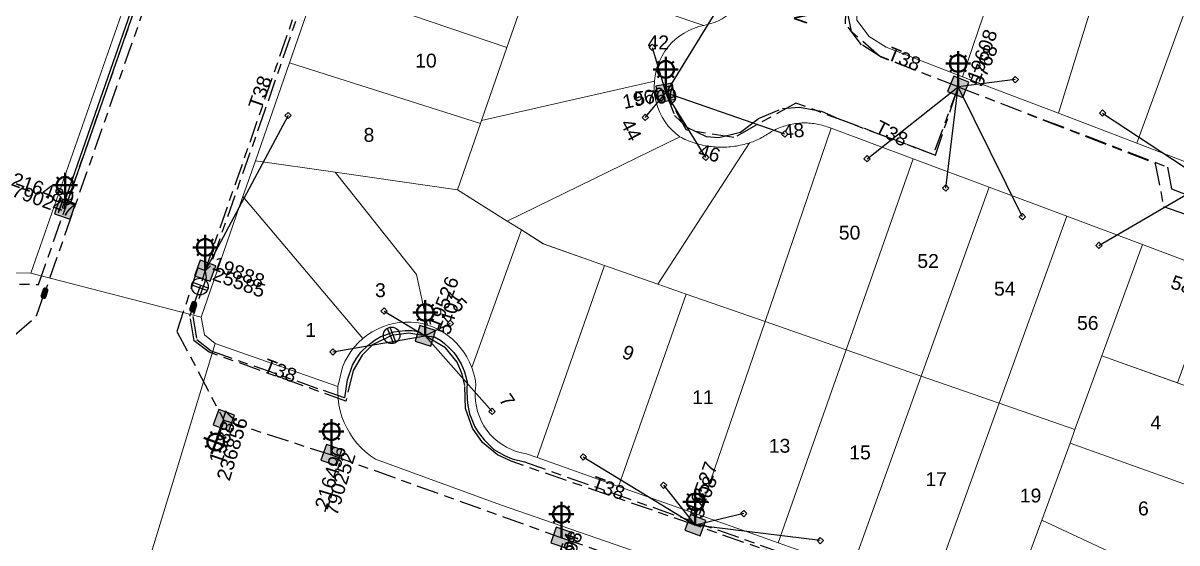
# Model space of a CAD drawing. Header units: metres. Extents: x 301341 to 310479, y 6262403 to 6265281.
# Drawn here: x 302711.3 to 302919.6, y 6264312.3 to 6264406.1 of the extents above; entities that cross this region are included whole.
import ezdxf
from ezdxf.enums import TextEntityAlignment as Align

# ---------------------------------------------------------------- set-up
doc = ezdxf.new("R2010")
doc.units = ezdxf.units.M
doc.linetypes.add('Cable Exist UG', pattern=[8.2, 4, -1.2, 1.8, -1.2])
doc.layers.get('0').update_dxf_attribs({"color": 6})
doc.layers.add('Cadastre Land Parcels_SP_EXT', color=9, linetype='Continuous', lineweight=5)
doc.layers.add('Cadastre Roads_SP_EXT', color=9, linetype='Continuous', lineweight=5)
for name, color, linetype in [('Duct_SP_EXT', 7, 'Continuous'), ('Equip_HV_EXT', 7, 'Continuous'), ('Equip_LV_EXT', 7, 'Continuous'), ('Equip_SP_SL_EXT', 7, 'Continuous'), ('Mains_HV_EXT', 7, 'Continuous'), ('Mains_LV_EXT', 7, 'Continuous'), ('Mains_SL_EXT', 7, 'Continuous'), ('Services_SP_EXT', 7, 'Continuous'), ('SupportsUG_SP_LV_SL_EXT', 7, 'Continuous')]:
    doc.layers.add(name, color=color, linetype=linetype)
doc.styles.add('COLUMN_LABEL', font='arial.ttf')
doc.styles.add('iecARIAL', font='arial.ttf', dxfattribs={"height": 2})
doc.styles.add('POLE_LABEL', font='arial.ttf')
doc.styles.get("Standard").update_dxf_attribs({"font": 'arial.ttf'})

# ---------------------------------------------------------------- blocks, each defined once
blk = doc.blocks.new('COLUMN_EXT')
blk.add_hatch(color=256).paths.add_polyline_path([(-1.49, 1.48), (-1.49, -1.49), (1.48, -1.49), (1.48, 1.48)])
blk.add_lwpolyline([(-1.49, -1.49), (1.48, -1.49), (1.48, 1.48), (-1.49, 1.48)], close=True)
for tag, height, style, flags, p in [('ASSET_NUM', 2.5, 'COLUMN_LABEL', 8, (2, 2)), ('STRUCTURE_PLANT_NUMBER', 0.2, 'POLE_LABEL', 9, (1.81, 0.03)), ('STREET_CODE', 0.2, 'COLUMN_LABEL', 9, (1.81, -0.2))]:
    blk.add_attdef(tag, text='', height=height, dxfattribs=dict(style=style, flags=flags)).set_placement(p, align=Align.MIDDLE_LEFT)
at = {"flags": 9}
for tag, p in [('COLUMN_TYPE', (1.81, -0.4)), ('OWNED_BY', (1.81, -0.6)), ('STATE', (1.81, -0.8)), ('USAGE', (1.81, -1)), ('STREETNAME', (1.81, -1.6)), ('SUBURB', (1.81, -1.8)), ('LEGEND', (1.81, -1.2)), ('LOCATION', (1.81, -1.4)), ('NOTES', (1.81, -2))]:
    blk.add_attdef(tag, text='', height=0.2, dxfattribs=at).set_placement(p, align=Align.MIDDLE_LEFT)
at = {"flags": 1}
blk.add_attdef('Z', (1.81, -2.35), '', height=0.2, dxfattribs=at)
blk = doc.blocks.new('SL_LANTERN_EXT')
at = {"lineweight": 40}
for p, q in [((0, 1.97), (0, 6.47)), ((-2.25, 4.22), (2.25, 4.22)), ((-1.46, 5.68), (-1.06, 5.28)), ((1.46, 5.68), (1.06, 5.28)), ((-1.46, 2.76), (-1.06, 3.16)), ((0, 0), (0, 2.72)), ((1.46, 2.76), (1.06, 3.16))]:
    blk.add_line(p, q, dxfattribs=at)
blk.add_circle((0, 4.22), 1.5, dxfattribs=at)
at = {"style": 'iecARIAL', "flags": 8}
blk.add_attdef('ASSET_NUM', (1.5, 1.5), '', height=2.5, dxfattribs=at)
for tag, p, height, flags in [('OPERATING_VOLTAGE', (0.98, -1.65), 0.2, 9), ('ORIENTATION', (0.98, -1.85), 0.2, 9), ('OWNED_BY', (0.98, -2.05), 0.2, 9), ('STATE', (0.98, -2.25), 0.2, 9), ('CONSTRUCTED_VOLTAGE', (0.98, -0.65), 0.2, 9), ('CONTROL_TYPE', (0.98, -0.85), 0.2, 9), ('LANTERN_PURPOSE', (0.98, -1.05), 0.2, 9), ('LANTERN_TYPE', (0.98, -1.25), 0.2, 9), ('NO_PHASES', (0.98, -1.45), 0.2, 9), ('LNUMBER', (2.18, -3.25), 2.5, 8), ('USAGE', (0.98, -2.45), 0.2, 9), ('CEXIST', (0.98, -2.65), 0.2, 9), ('CNEW', (0.98, -2.85), 0.2, 9), ('CNUMBER', (0.98, -3.05), 0.2, 9), ('CREMOVE', (0.98, -3.25), 0.2, 9), ('CREPLACE', (0.98, -3.45), 0.2, 9), ('LKINGHEIGHT', (0.98, -3.65), 0.2, 9), ('LBRACKET', (0.98, -3.85), 0.2, 9), ('LBRACKETVOCAB', (0.98, -4.05), 0.2, 9), ('LCATEGORY', (0.98, -4.25), 0.2, 9), ('LCHARGE1', (0.98, -4.45), 0.2, 9), ('LCHARGE1PERCENT', (0.98, -4.65), 0.2, 9), ('LCHARGE2', (0.98, -4.85), 0.2, 9), ('LCHARGE2PERCENT', (0.98, -5.05), 0.2, 9), ('LCHARGE3', (0.98, -5.25), 0.2, 9), ('LCHARGE3PERCENT', (0.98, -5.45), 0.2, 9), ('LEXIST', (0.98, -5.65), 0.2, 9), ('LLAMP', (0.98, -5.85), 0.2, 9), ('LLAMPVOCAB', (0.98, -6.05), 0.2, 9), ('LMAST', (0.98, -6.25), 0.2, 9), ('LMASTVOCAB', (0.98, -6.45), 0.2, 9), ('LNEW', (0.98, -6.65), 0.2, 9), ('LANTNUMBER', (0.98, -6.85), 0.2, 9), ('LOUTREACH', (0.98, -7.25), 0.2, 9), ('LOUTREACHVOCAB', (0.98, -7.45), 0.2, 9), ('LRATECODE', (0.98, -7.65), 0.2, 9), ('LREMOVE', (0.98, -7.85), 0.2, 9), ('LREPLACE', (0.98, -8.05), 0.2, 9), ('LTYPE', (0.98, -8.25), 0.2, 9), ('LTYPEVOCAB', (0.98, -8.45), 0.2, 9), ('STREETNAME', (0.98, -9.25), 0.2, 9), ('SUBURB', (0.98, -9.45), 0.2, 1), ('LEGEND', (0.98, -8.65), 0.2, 9), ('LOCATION', (0.98, -8.85), 0.2, 9), ('NOTES', (0.98, -9.05), 0.2, 9)]:
    blk.add_attdef(tag, p, '', height=height, dxfattribs=dict(flags=flags))
blk = doc.blocks.new('CCP_EXT')
at = {"flags": 9}
for tag, p in [('STATE', (0, -1.8)), ('NOTES', (0, -2))]:
    blk.add_attdef(tag, text='', height=0.2, dxfattribs=at).set_placement(p, align=Align.MIDDLE_LEFT)
blk.add_wipeout([(0, 0.57), (0.57, 0), (0, -0.57), (-0.57, 0)])
blk.add_lwpolyline([(-0.57, 0), (0, 0.57), (0.57, 0), (0, -0.57), (-0.57, 0)])
at = {"flags": 1}
blk.add_attdef('Z', (0, 0), '', height=0.2, dxfattribs=at)
at = {"flags": 9}
for tag, p in [('CCP_TYPE', (0, 0)), ('CONSTRUCTED_VOLTAGE', (0, -0.2)), ('OPERATING_VOLTAGE', (0, -0.6)), ('ORIENTATION', (0, -0.8)), ('OWNED_BY', (0, -1)), ('NO_PHASES', (0, -0.4)), ('USAGE', (0, -1.2)), ('LEGEND', (0, -1.4)), ('LIFE_SUPPORT', (0, -1.6))]:
    blk.add_attdef(tag, text='', height=0.2, dxfattribs=at).set_placement(p, align=Align.MIDDLE_LEFT)
blk = doc.blocks.new('LV_STJ_EXT')
h = blk.add_hatch(color=256)
edge = h.paths.add_edge_path()
edge.add_ellipse((-0.59, 0.13), major_axis=(0.226, 0.226), ratio=1, start_angle=45, end_angle=135)
edge.add_line((-0.91, 0.13), (-0.91, -0.13))
edge.add_ellipse((-0.59, -0.13), major_axis=(0.226, 0.226), ratio=1, start_angle=135, end_angle=225)
edge.add_line((-0.59, -0.45), (0.59, -0.45))
edge.add_ellipse((0.59, -0.13), major_axis=(-0.226, 0.226), ratio=1, start_angle=135, end_angle=225)
edge.add_line((0.91, -0.13), (0.91, 0.13))
edge.add_ellipse((0.59, 0.13), major_axis=(-0.226, 0.226), ratio=1, start_angle=225, end_angle=315)
edge.add_line((0.59, 0.45), (-0.59, 0.45))
blk.add_lwpolyline([(-0.91, 0.13), (-0.91, -0.13, 0.414214), (-0.59, -0.45), (0.59, -0.45, 0.414214), (0.91, -0.13), (0.91, 0.13, 0.414214), (0.59, 0.45), (-0.59, 0.45, 0.414214)], format="xyb", close=True)
at = {"flags": 1}
blk.add_attdef('Z', (0, 0), '', height=0.2, dxfattribs=at)
at = {"flags": 9}
for tag, p in [('ORIENTATION', (0, 0)), ('USAGE', (0, -0.2)), ('LEGEND', (0, -0.4)), ('NOTES', (0, -0.6))]:
    blk.add_attdef(tag, text='', height=0.2, dxfattribs=at).set_placement(p, align=Align.MIDDLE_LEFT)
blk = doc.blocks.new('HV_STJ_EXT')
h = blk.add_hatch(color=256)
edge = h.paths.add_edge_path()
edge.add_ellipse((-0.59, 0.13), major_axis=(0.226, 0.226), ratio=1, start_angle=45, end_angle=135)
edge.add_line((-0.91, 0.13), (-0.91, -0.13))
edge.add_ellipse((-0.59, -0.13), major_axis=(0.226, 0.226), ratio=1, start_angle=135, end_angle=225)
edge.add_line((-0.59, -0.45), (0.59, -0.45))
edge.add_ellipse((0.59, -0.13), major_axis=(-0.226, 0.226), ratio=1, start_angle=135, end_angle=225)
edge.add_line((0.91, -0.13), (0.91, 0.13))
edge.add_ellipse((0.59, 0.13), major_axis=(-0.226, 0.226), ratio=1, start_angle=225, end_angle=315)
edge.add_line((0.59, 0.45), (-0.59, 0.45))
blk.add_lwpolyline([(-0.91, 0.13), (-0.91, -0.13, 0.414214), (-0.59, -0.45), (0.59, -0.45, 0.414214), (0.91, -0.13), (0.91, 0.13, 0.414214), (0.59, 0.45), (-0.59, 0.45, 0.414214)], format="xyb", close=True)
for tag, flags, p in [('ORIENTATION', 9, (1.5, 0)), ('Z', 1, (1.5, -0.8)), ('USAGE', 9, (1.5, -0.2)), ('LEGEND', 9, (1.5, -0.4)), ('NOTES', 9, (1.5, -0.6))]:
    blk.add_attdef(tag, text='', height=0.2, dxfattribs=dict(flags=flags)).set_placement(p, align=Align.MIDDLE_LEFT)
blk = doc.blocks.new('LV_UG_LINKS_CLOSED_EXT')
blk.add_wipeout([(-1.06, 1.06), (-1.18, 0.92), (-1.29, 0.76), (-1.37, 0.59), (-1.43, 0.42), (-1.48, 0.23), (-1.49, 0.05), (-1.49, -0.14), (-1.46, -0.33), (-1.41, -0.51), (-1.33, -0.68), (-1.24, -0.84), (-1.12, -0.99), (-0.99, -1.12), (-0.84, -1.24), (-0.68, -1.33), (-0.51, -1.41), (-0.33, -1.46), (-0.14, -1.49), (0.05, -1.49), (0.23, -1.48), (0.42, -1.43), (0.59, -1.37), (0.76, -1.29), (0.92, -1.18), (1.06, -1.06), (1.18, -0.92), (1.29, -0.76), (1.37, -0.59), (1.43, -0.42), (1.48, -0.23), (1.49, -0.05), (1.49, 0.14), (1.46, 0.33), (1.41, 0.51), (1.33, 0.68), (1.24, 0.84), (1.12, 0.99), (0.99, 1.12), (0.84, 1.24), (0.68, 1.33), (0.51, 1.41), (0.33, 1.46), (0.14, 1.49), (-0.05, 1.49), (-0.23, 1.48), (-0.42, 1.43), (-0.59, 1.37), (-0.76, 1.29), (-0.92, 1.18)])
for p, q in [((-0.25, -1.48), (-0.25, 1.48)), ((0.25, -1.48), (0.25, 1.48))]:
    blk.add_line(p, q)
blk.add_circle((0, 0), 1.5)
at = {"flags": 9}
for tag, p in [('ACTUAL_STATUS', (0, 0)), ('CONSTRUCTED_VOLTAGE', (0, -0.2)), ('OPERATING_VOLTAGE', (0, -0.6)), ('ORIENTATION', (0, -0.8)), ('STATE', (0, -1)), ('SWITCH_TYPE', (0, -1.2)), ('NO_PHASES', (0, -0.4)), ('USAGE', (0, -1.4)), ('NOTES', (0, -1.6))]:
    blk.add_attdef(tag, text='', height=0.2, dxfattribs=at).set_placement(p, align=Align.MIDDLE_LEFT)
at = {"flags": 1}
blk.add_attdef('Z', (0, 0), '', height=0.2, dxfattribs=at)

msp = doc.modelspace()

# ---------------------------------------------------------------- linework, layer by layer
at = {"layer": 'Cadastre Land Parcels_SP_EXT', "linetype": 'Continuous'}
for points in [[(302736.31, 6264428.37), (302741.76, 6264443.96), (302527.7, 6264518.52), (302518.82, 6264521.61), (302488.28, 6264532.25), (302459.19, 6264448.66), (302505.04, 6264430.08), (302513.72, 6264426.56), (302519.43, 6264424.25), (302519.72, 6264424.12), (302621.8, 6264383.92), (302668.5, 6264366.47), (302681.48, 6264362.81), (302694.89, 6264361.3), (302712.73, 6264360.95), (302736.31, 6264428.37)], [(302843.88, 6264417.48), (302808.35, 6264429.82), (302803.62, 6264415.98), (302834.2, 6264405.68), (302835.06, 6264405.87), (302835.9, 6264406.13), (302836.71, 6264406.45), (302837.49, 6264406.85), (302838.24, 6264407.31), (302838.94, 6264407.84), (302839.59, 6264408.42), (302840.19, 6264409.05), (302840.73, 6264409.74), (302841.22, 6264410.47), (302841.47, 6264410.93), (302841.81, 6264411.64), (302841.99, 6264412.04), (302843.88, 6264417.48)], [(302803.62, 6264415.98), (302769.36, 6264427.53), (302764.42, 6264413.33), (302798.65, 6264401.67), (302803.62, 6264415.98)], [(302890.17, 6264423.65), (302867.99, 6264427.54), (302861.92, 6264410.63), (302861.8, 6264406.62), (302864.05, 6264403.67), (302867.09, 6264401.72), (302880.91, 6264396.41), (302890.17, 6264423.65)], [(302923.58, 6264415.31), (302909.02, 6264424.82), (302907.72, 6264420.6), (302898.23, 6264389.82), (302912.35, 6264384.4), (302923.58, 6264415.31)], [(302907.72, 6264420.6), (302890.17, 6264423.65), (302880.91, 6264396.41), (302898.23, 6264389.82), (302907.72, 6264420.6)], [(302834.2, 6264405.68), (302803.62, 6264415.98), (302798.65, 6264401.67), (302794.09, 6264388.48), (302825.27, 6264395.58), (302825.27, 6264395.63), (302825.39, 6264396.58), (302825.59, 6264397.52), (302825.87, 6264398.44), (302826.23, 6264399.33), (302826.67, 6264400.19), (302827.17, 6264401.01), (302827.75, 6264401.78), (302828.39, 6264402.5), (302829.09, 6264403.16), (302829.84, 6264403.76), (302830.64, 6264404.29), (302831.48, 6264404.76), (302832.36, 6264405.14), (302833.27, 6264405.46), (302834.2, 6264405.68)], [(302937.7, 6264406.09), (302923.58, 6264415.31), (302912.35, 6264384.4), (302927.97, 6264378.4), (302937.7, 6264406.09)], [(302798.65, 6264401.67), (302764.42, 6264413.33), (302759.4, 6264398.92), (302793.91, 6264387.97), (302794.09, 6264388.48), (302798.65, 6264401.67)], [(302793.91, 6264387.97), (302759.4, 6264398.92), (302753.26, 6264381.21), (302767.64, 6264379.19), (302789.76, 6264376), (302793.91, 6264387.97)], [(302829.85, 6264385.57), (302829.12, 6264386.16), (302828.43, 6264386.81), (302827.79, 6264387.5), (302827.21, 6264388.29), (302826.69, 6264389.11), (302826.25, 6264389.98), (302825.88, 6264390.88), (302825.59, 6264391.81), (302825.39, 6264392.76), (302825.26, 6264393.71), (302825.23, 6264394.67), (302825.27, 6264395.58), (302794.09, 6264388.48), (302793.91, 6264387.97), (302789.76, 6264376), (302798.71, 6264370.32), (302829.85, 6264385.57)], [(302857.17, 6264387.13), (302856.43, 6264387.39), (302856.14, 6264387.48), (302855.85, 6264387.57), (302855.56, 6264387.65), (302855.26, 6264387.73), (302854.96, 6264387.8), (302854.67, 6264387.86), (302854.37, 6264387.91), (302854.07, 6264387.95), (302853.77, 6264387.99), (302853.46, 6264388.02), (302853.16, 6264388.04), (302852.86, 6264388.06), (302852.55, 6264388.07), (302852.25, 6264388.07), (302851.95, 6264388.06), (302851.64, 6264388.04), (302851.34, 6264388.02), (302851.04, 6264387.99), (302850.74, 6264387.95), (302850.43, 6264387.91), (302850.14, 6264387.85), (302849.84, 6264387.79), (302849.54, 6264387.72), (302849.25, 6264387.65), (302848.95, 6264387.57), (302848.66, 6264387.48), (302848.38, 6264387.38), (302848.09, 6264387.28), (302847.81, 6264387.16), (302847.53, 6264387.05), (302847.25, 6264386.92), (302846.98, 6264386.79), (302846.71, 6264386.65), (302846.44, 6264386.5), (302846.18, 6264386.35), (302845.92, 6264386.19), (302845.66, 6264386.03), (302845.41, 6264385.86), (302845.16, 6264385.71), (302844.9, 6264385.55), (302844.64, 6264385.41), (302844.38, 6264385.27), (302844.11, 6264385.14), (302843.84, 6264385.01), (302843.57, 6264384.89), (302843.29, 6264384.78), (302843.02, 6264384.68), (302842.75, 6264384.58), (302842.47, 6264384.49), (302825.9, 6264358.98), (302831.02, 6264357.19), (302845.24, 6264352.23), (302857.17, 6264387.13)], [(302871.98, 6264381.61), (302857.17, 6264387.13), (302845.24, 6264352.23), (302859.86, 6264347.13), (302871.98, 6264381.61)], [(302837.28, 6264383.69), (302836.93, 6264383.69), (302836.58, 6264383.71), (302836.23, 6264383.73), (302835.87, 6264383.76), (302835.52, 6264383.8), (302835.18, 6264383.84), (302834.83, 6264383.89), (302834.48, 6264383.95), (302834.14, 6264384.02), (302833.79, 6264384.1), (302833.45, 6264384.18), (302833.11, 6264384.27), (302832.77, 6264384.37), (302832.43, 6264384.47), (302832.1, 6264384.58), (302831.77, 6264384.7), (302831.44, 6264384.83), (302831.12, 6264384.96), (302830.79, 6264385.1), (302830.47, 6264385.25), (302830.16, 6264385.41), (302829.84, 6264385.57), (302798.71, 6264370.32), (302801.26, 6264368.75), (302805.23, 6264366.23), (302816.24, 6264362.35), (302825.9, 6264358.98), (302842.47, 6264384.49), (302842.14, 6264384.38), (302841.8, 6264384.29), (302841.46, 6264384.19), (302841.12, 6264384.11), (302840.78, 6264384.03), (302840.43, 6264383.97), (302840.08, 6264383.9), (302839.74, 6264383.85), (302839.39, 6264383.8), (302839.04, 6264383.76), (302838.69, 6264383.73), (302838.34, 6264383.71), (302837.98, 6264383.69), (302837.63, 6264383.69), (302837.28, 6264383.69)], [(302767.64, 6264379.19), (302753.26, 6264381.21), (302750.98, 6264374.78), (302772.68, 6264349.19), (302773.5, 6264349.81), (302774.36, 6264350.38), (302775.27, 6264350.87), (302776.22, 6264351.29), (302777.2, 6264351.63), (302778.2, 6264351.88), (302779.22, 6264352.05), (302780.25, 6264352.13), (302781.29, 6264352.13), (302782.32, 6264352.04), (302783.34, 6264351.86), (302784.33, 6264351.59), (302782.34, 6264360.73), (302767.64, 6264379.19)], [(302885.68, 6264376.48), (302871.98, 6264381.61), (302859.86, 6264347.13), (302873.42, 6264342.39), (302885.68, 6264376.48)], [(302789.76, 6264376), (302767.64, 6264379.19), (302782.34, 6264360.73), (302784.33, 6264351.59), (302785.31, 6264351.24), (302786.25, 6264350.8), (302787.15, 6264350.29), (302788.01, 6264349.7), (302788.81, 6264349.05), (302789.56, 6264348.33), (302790.25, 6264347.55), (302790.87, 6264346.72), (302791.42, 6264345.84), (302791.89, 6264344.91), (302792.31, 6264343.94), (302801.26, 6264368.75), (302798.71, 6264370.32), (302789.76, 6264376)], [(302899.7, 6264371.24), (302885.68, 6264376.48), (302873.42, 6264342.39), (302887.5, 6264337.48), (302899.7, 6264371.24)], [(302772.68, 6264349.19), (302750.98, 6264374.78), (302743.5, 6264353.01), (302744.06, 6264349.82), (302745.99, 6264348.26), (302768.15, 6264340.49), (302768.98, 6264344), (302769.41, 6264344.98), (302769.93, 6264345.92), (302770.51, 6264346.82), (302771.17, 6264347.66), (302771.9, 6264348.45), (302772.68, 6264349.19)], [(302901.14, 6264332.72), (302906.03, 6264346.04), (302913.39, 6264366.1), (302899.7, 6264371.24), (302887.5, 6264337.48), (302901.14, 6264332.72)], [(302816.24, 6264362.35), (302805.24, 6264366.23), (302801.26, 6264368.75), (302792.31, 6264343.94), (302792.59, 6264343.16), (302792.82, 6264342.35), (302792.98, 6264341.51), (302793.05, 6264340.67), (302792.95, 6264339.73), (302792.93, 6264338.78), (302792.99, 6264337.83), (302793.14, 6264336.89), (302793.37, 6264335.97), (302793.68, 6264335.08), (302794.06, 6264334.21), (302794.52, 6264333.38), (302795.05, 6264332.6), (302795.65, 6264331.86), (302796.31, 6264331.18), (302797.03, 6264330.56), (302797.79, 6264330), (302798.61, 6264329.52), (302799.46, 6264329.11), (302800.35, 6264328.77), (302801.26, 6264328.52), (302802.2, 6264328.34), (302804.12, 6264327.66), (302816.24, 6264362.35)], [(302926.93, 6264361.02), (302913.39, 6264366.1), (302906.04, 6264346.04), (302919.7, 6264341.13), (302926.93, 6264361.02)], [(302818.81, 6264322.47), (302831.02, 6264357.19), (302825.9, 6264358.98), (302816.24, 6264362.35), (302804.12, 6264327.66), (302818.81, 6264322.47)], [(302833.32, 6264317.34), (302845.24, 6264352.23), (302831.02, 6264357.19), (302818.81, 6264322.47), (302833.32, 6264317.34)], [(302859.86, 6264347.13), (302845.24, 6264352.23), (302833.32, 6264317.34), (302843.56, 6264313.74), (302847.62, 6264312.31), (302859.86, 6264347.13)], [(302873.42, 6264342.39), (302859.86, 6264347.13), (302847.62, 6264312.31), (302860.9, 6264307.58), (302873.42, 6264342.39)], [(302936.1, 6264335.24), (302906.03, 6264346.04), (302901.14, 6264332.72), (302900.31, 6264330.3), (302930.41, 6264319.52), (302936.1, 6264335.24)], [(302887.5, 6264337.48), (302873.42, 6264342.39), (302860.9, 6264307.58), (302874.92, 6264302.64), (302887.5, 6264337.48)], [(302901.14, 6264332.72), (302887.5, 6264337.48), (302874.92, 6264302.64), (302888.32, 6264297.91), (302895.19, 6264316.36), (302900.31, 6264330.3), (302901.14, 6264332.72)], [(302930.41, 6264319.52), (302900.31, 6264330.3), (302895.19, 6264316.36), (302924.34, 6264302.8), (302930.41, 6264319.52)], [(302924.34, 6264302.8), (302895.19, 6264316.36), (302888.32, 6264297.91), (302910.97, 6264289.94), (302916.08, 6264289.84), (302918.76, 6264290.59), (302921.2, 6264294.04), (302924.34, 6264302.8)]]:
    msp.add_lwpolyline(points, close=True, dxfattribs=at)
at = {"layer": 'Duct_SP_EXT'}
for p, q in [((302718.44, 6264372.74), (302741.9, 6264439.96)), ((302718.9, 6264372.59), (302742.35, 6264439.8)), ((302718.44, 6264372.74), (302718.67, 6264372.67)), ((302718.9, 6264372.59), (302718.67, 6264372.67))]:
    msp.add_line(p, q, dxfattribs=at)
at = {"layer": 'Mains_HV_EXT', "linetype": 'Cable Exist UG'}
msp.add_lwpolyline([(302696.36, 6264325.27), (302705.16, 6264348.47), (302709.8, 6264349.79), (302713.78, 6264353.23), (302715.19, 6264357.33)], dxfattribs=at)
at = {"layer": 'Mains_LV_EXT', "linetype": 'Cable Exist UG'}
msp.add_lwpolyline([(302880.1, 6264394.58), (302866.19, 6264399.94), (302862.68, 6264402.18), (302859.78, 6264405.98), (302859.93, 6264411.01), (302864.35, 6264423.33)], dxfattribs=at)
at = {"layer": 'Mains_SL_EXT', "linetype": 'Cable Exist UG'}
for points in [[(302741.5, 6264437.35), (302740.08, 6264433.1), (302740.08, 6264433.1), (302719.77, 6264375.2), (302718.87, 6264372.64)], [(302880.1, 6264394.58), (302865.9, 6264400.12), (302860.85, 6264404.58), (302859.89, 6264409.57), (302864.35, 6264423.33)], [(302705.5, 6264359.09), (302714.14, 6264358.92), (302718.91, 6264372.57)], [(302747.56, 6264334.43), (302766.99, 6264328.15)], [(302766.99, 6264328.15), (302808.5, 6264313.21)], [(302808.5, 6264313.21), (302853.02, 6264297.85)]]:
    msp.add_lwpolyline(points, dxfattribs=at)
at = {"layer": 'Services_SP_EXT'}
msp.add_lwpolyline([(302837.97, 6264410.9), (302827.31, 6264393.5)], dxfattribs=at)

# ---------------------------------------------------------------- block references
at = {"layer": 'Equip_HV_EXT', "rotation": 70.91403248633291}
msp.add_blockref('HV_STJ_EXT', (302715.19, 6264357.33), dxfattribs=at)
at = {"layer": 'Equip_LV_EXT', "rotation": 69.94614195548051}
msp.add_blockref('LV_STJ_EXT', (302742.03, 6264354.89), dxfattribs=at)
at = {"layer": 'Equip_SP_SL_EXT'}
ref = msp.add_blockref('SL_LANTERN_EXT', (302880.1, 6264394.58), dxfattribs=at)
ref.add_attrib('ASSET_NUM', '19608', dxfattribs={"layer": '0', "height": 2.5, "rotation": 70.1434, "style": 'iecARIAL'}).set_placement((302881.6, 6264396.09), align=Align.TOP_LEFT)
ref = msp.add_blockref('SL_LANTERN_EXT', (302827.31, 6264393.5), dxfattribs=at)
ref.add_attrib('ASSET_NUM', '19607', dxfattribs={"layer": '0', "height": 2.5, "rotation": 11.7102, "style": 'iecARIAL'}).set_placement((302828.81, 6264395), align=Align.TOP_RIGHT)
ref = msp.add_blockref('SL_LANTERN_EXT', (302718.9, 6264372.6), dxfattribs=at)
ref.add_attrib('ASSET_NUM', '216489', dxfattribs={"layer": '0', "height": 2.5, "rotation": 340.2127, "style": 'iecARIAL'}).set_placement((302720.4, 6264374.1), align=Align.MIDDLE_RIGHT)
ref = msp.add_blockref('SL_LANTERN_EXT', (302744.2, 6264361.39), dxfattribs=at)
ref.add_attrib('ASSET_NUM', '19888', dxfattribs={"layer": '0', "height": 2.5, "rotation": 338.801, "style": 'iecARIAL'}).set_placement((302745.7, 6264362.89), align=Align.MIDDLE_LEFT)
ref = msp.add_blockref('SL_LANTERN_EXT', (302783.92, 6264349.63), dxfattribs=at)
ref.add_attrib('ASSET_NUM', '19526', dxfattribs={"layer": '0', "height": 2.5, "rotation": 68.9869, "style": 'iecARIAL'}).set_placement((302785.42, 6264351.13), align=Align.MIDDLE_LEFT)
ref = msp.add_blockref('SL_LANTERN_EXT', (302747.56, 6264334.43), dxfattribs=dict(at, rotation=159.6583952583406))
ref.add_attrib('ASSET_NUM', '19887', dxfattribs={"layer": '0', "height": 2.5, "rotation": 71.3747, "style": 'iecARIAL'}).set_placement((302749.06, 6264335.93), align=Align.MIDDLE_RIGHT)
ref = msp.add_blockref('SL_LANTERN_EXT', (302766.99, 6264328.15), dxfattribs=at)
ref.add_attrib('ASSET_NUM', '216496', dxfattribs={"layer": '0', "height": 2.5, "rotation": 73.1515, "style": 'iecARIAL'}).set_placement((302768.49, 6264329.65), align=Align.MIDDLE_RIGHT)
ref = msp.add_blockref('SL_LANTERN_EXT', (302832.65, 6264315.46), dxfattribs=at)
ref.add_attrib('ASSET_NUM', '19527', dxfattribs={"layer": '0', "height": 2.5, "rotation": 70.0451, "style": 'iecARIAL'}).set_placement((302834.15, 6264316.96), align=Align.BOTTOM_LEFT)
ref = msp.add_blockref('SL_LANTERN_EXT', (302808.5, 6264313.21), dxfattribs=at)
ref.add_attrib('ASSET_NUM', '216498', dxfattribs={"layer": '0', "height": 2.5, "rotation": 70.6947, "style": 'iecARIAL'}).set_placement((302810, 6264314.71), align=Align.TOP_RIGHT)
at = {"layer": 'SupportsUG_SP_LV_SL_EXT'}
ref = msp.add_blockref('COLUMN_EXT', (302880.1, 6264394.58), dxfattribs=dict(at, rotation=157.754629104269))
ref.add_attrib('ASSET_NUM', '5768', dxfattribs={"layer": '0', "height": 2.5, "rotation": 67.8634, "style": 'COLUMN_LABEL'}).set_placement((302882.1, 6264395.34), align=Align.TOP_LEFT)
ref = msp.add_blockref('COLUMN_EXT', (302827.31, 6264393.5), dxfattribs=dict(at, rotation=281.1310680715611))
ref.add_attrib('ASSET_NUM', '5769', dxfattribs={"layer": '0', "height": 2.5, "rotation": 3.8495, "style": 'COLUMN_LABEL'}).set_placement((302829.31, 6264394.25), align=Align.TOP_RIGHT)
ref = msp.add_blockref('COLUMN_EXT', (302718.9, 6264372.57), dxfattribs=dict(at, rotation=250.8210140292979))
ref.add_attrib('ASSET_NUM', '790247', dxfattribs={"layer": '0', "height": 2.5, "rotation": 340.2127, "style": 'COLUMN_LABEL'}).set_placement((302720.9, 6264373.32), align=Align.TOP_RIGHT)
ref = msp.add_blockref('COLUMN_EXT', (302744.2, 6264361.39), dxfattribs=dict(at, rotation=69.9461420421742))
ref.add_attrib('ASSET_NUM', '25585', dxfattribs={"layer": '0', "height": 2.5, "rotation": 339.9102, "style": 'COLUMN_LABEL'}).set_placement((302746.2, 6264362.14), align=Align.TOP_LEFT)
ref = msp.add_blockref('COLUMN_EXT', (302783.92, 6264349.63), dxfattribs=dict(at, rotation=162.8756894988758))
ref.add_attrib('ASSET_NUM', '5407', dxfattribs={"layer": '0', "height": 2.5, "rotation": 72.9847, "style": 'COLUMN_LABEL'}).set_placement((302785.92, 6264350.38), align=Align.TOP_LEFT)
ref = msp.add_blockref('COLUMN_EXT', (302747.56, 6264334.43), dxfattribs=dict(at, rotation=159.6583952583406))
ref.add_attrib('ASSET_NUM', '236856', dxfattribs={"layer": '0', "height": 2.5, "rotation": 73.1972, "style": 'COLUMN_LABEL'}).set_placement((302749.56, 6264335.18), align=Align.TOP_RIGHT)
ref = msp.add_blockref('COLUMN_EXT', (302766.99, 6264328.15), dxfattribs=dict(at, rotation=340.8508790686716))
ref.add_attrib('ASSET_NUM', '790252', dxfattribs={"layer": '0', "height": 2.5, "rotation": 73.1515, "style": 'COLUMN_LABEL'}).set_placement((302768.99, 6264328.9), align=Align.TOP_RIGHT)
ref = msp.add_blockref('COLUMN_EXT', (302832.65, 6264315.46), dxfattribs=dict(at, rotation=159.3562735058641))
ref.add_attrib('ASSET_NUM', '5408', dxfattribs={"layer": '0', "height": 2.5, "rotation": 69.4653, "style": 'COLUMN_LABEL'}).set_placement((302834.65, 6264316.21), align=Align.BOTTOM_LEFT)
ref = msp.add_blockref('COLUMN_EXT', (302808.5, 6264313.21), dxfattribs=dict(at, rotation=341.0853444652504))
ref.add_attrib('ASSET_NUM', '790254', dxfattribs={"layer": '0', "height": 2.5, "rotation": 71.9257, "style": 'COLUMN_LABEL'}).set_placement((302810.5, 6264313.96), align=Align.MIDDLE_RIGHT)

# ---------------------------------------------------------------- texts
at = {"layer": 'Cadastre Land Parcels_SP_EXT'}
for s, p in [('42', (302824.04, 6264401.35)), ('10', (302782.1, 6264398.07)), ('8', (302772.79, 6264384.66)), ('50', (302858.56, 6264367.02)), ('52', (302872.73, 6264361.9)), ('3', (302774.85, 6264356.63)), ('54', (302886.57, 6264356.9)), ('1', (302762.27, 6264349.45)), ('56', (302901.55, 6264350.72)), ('11', (302832.1, 6264337.31)), ('4', (302914.8, 6264332.76)), ('13', (302845.92, 6264328.55)), ('15', (302860.45, 6264327.35)), ('17', (302874.19, 6264322.52)), ('19', (302891.23, 6264319.57)), ('6', (302912.56, 6264317.24))]:
    msp.add_text(s, height=2.5, dxfattribs=at).set_placement(p)
for s, rotation, p in [('44', 297.2256, (302819.08, 6264387.98)), ('48', 5.0319, (302848.57, 6264385.24)), ('46', 343.3683, (302832.99, 6264382)), ('58', 341.5608, (302918.24, 6264358.3)), ('5', 316.1126, (302788.58, 6264355)), ('9', 340.5233, (302819.22, 6264345.73)), ('7', 304.042, (302797.11, 6264338.11))]:
    msp.add_text(s, height=2.5, rotation=rotation, dxfattribs=at).set_placement(p)
at = {"layer": 'Cadastre Roads_SP_EXT'}
msp.add_text('NARCISSUS AVE', height=2.5, rotation=70.7339, dxfattribs=at).set_placement((302852.68, 6264405.71))
at = {"layer": 'Mains_LV_EXT'}
for rotation, p in [(337.8272, (302867.1, 6264399.59)), (70.8035, (302754.28, 6264390.34)), (332.7076, (302864.83, 6264386.46)), (339.1893, (302754.5, 6264343.27)), (339.7452, (302813.71, 6264322.04))]:
    msp.add_text('T38', height=2.5, rotation=rotation, dxfattribs=at).set_placement(p)

# ---------------------------------------------------------------- next in the draw order: block references
at = {"layer": 'Services_SP_EXT'}
for p in [(302824.9, 6264401.71), (302890.41, 6264395.89), (302759.16, 6264389.41), (302823.62, 6264389.06), (302906.17, 6264389.86), (302848.8, 6264386.06), (302834.55, 6264381.83), (302863.65, 6264381.61), (302877.85, 6264376.31), (302891.69, 6264371.14), (302905.52, 6264365.96), (302776.5, 6264354.12), (302788.42, 6264351.88), (302767.24, 6264346.75), (302795.99, 6264335.99), (302812.43, 6264327.79), (302826.94, 6264322.67), (302841.4, 6264317.56), (302855.21, 6264312.69)]:
    msp.add_blockref('CCP_EXT', p, dxfattribs=at)

# ---------------------------------------------------------------- next in the draw order: linework, layer by layer
at = {"layer": 'Cadastre Roads_SP_EXT', "linetype": 'Continuous'}
for points in [[(302811.23, 6264632.94), (302778.16, 6264537.87), (302745.06, 6264442.82), (302741.76, 6264443.96), (302736.31, 6264428.37), (302712.73, 6264360.95), (302743.5, 6264353.01), (302750.98, 6264374.78), (302753.26, 6264381.21), (302759.4, 6264398.92), (302764.42, 6264413.33), (302769.36, 6264427.53), (302774.29, 6264441.74), (302779.31, 6264456.22), (302779.31, 6264456.22), (302784.24, 6264470.55), (302789.33, 6264485.24), (302794.19, 6264499.33), (302799.18, 6264513.64), (302804.13, 6264527.94), (302837.78, 6264623.53)], [(302927.97, 6264378.4), (302912.35, 6264384.4), (302898.23, 6264389.82), (302898.23, 6264389.82), (302880.91, 6264396.41), (302867.09, 6264401.72), (302864.05, 6264403.67), (302861.8, 6264406.62), (302861.92, 6264410.63), (302867.99, 6264427.54), (302873.49, 6264442.95), (302878.71, 6264457.56), (302883.74, 6264471.68), (302888.73, 6264485.81), (302886.45, 6264486.67), (302891.23, 6264500.58), (302891.46, 6264501.23), (302896.2, 6264514.74), (302901.03, 6264528.61), (302905.98, 6264542.82), (302910.98, 6264557.14), (302916.03, 6264571.66), (302923.69, 6264593.68)], [(302835.9, 6264406.13), (302835.06, 6264405.87), (302834.2, 6264405.68), (302833.27, 6264405.46), (302832.36, 6264405.14), (302831.48, 6264404.76), (302830.64, 6264404.29), (302829.84, 6264403.76), (302829.09, 6264403.16), (302828.39, 6264402.5), (302827.75, 6264401.78), (302827.17, 6264401.01), (302826.67, 6264400.19), (302826.23, 6264399.33), (302825.87, 6264398.44), (302825.59, 6264397.52), (302825.39, 6264396.58), (302825.27, 6264395.63), (302825.27, 6264395.57), (302825.23, 6264394.67), (302825.26, 6264393.71), (302825.38, 6264392.76), (302825.59, 6264391.81), (302825.88, 6264390.88), (302826.25, 6264389.98), (302826.69, 6264389.11), (302827.21, 6264388.29), (302827.79, 6264387.5), (302828.43, 6264386.81), (302829.12, 6264386.16), (302829.84, 6264385.57), (302830.16, 6264385.41), (302830.47, 6264385.25), (302830.79, 6264385.1), (302831.12, 6264384.96), (302831.44, 6264384.83), (302831.77, 6264384.7), (302832.1, 6264384.58), (302832.43, 6264384.47), (302832.77, 6264384.37), (302833.11, 6264384.27), (302833.45, 6264384.18), (302833.79, 6264384.1), (302834.14, 6264384.02), (302834.48, 6264383.95), (302834.83, 6264383.89), (302835.18, 6264383.84), (302835.52, 6264383.8), (302835.87, 6264383.76), (302836.23, 6264383.73), (302836.58, 6264383.71), (302836.93, 6264383.69), (302837.28, 6264383.69), (302837.63, 6264383.69), (302837.98, 6264383.69), (302838.34, 6264383.71), (302838.69, 6264383.73), (302839.04, 6264383.76), (302839.39, 6264383.8), (302839.74, 6264383.85), (302840.08, 6264383.9), (302840.43, 6264383.97), (302840.78, 6264384.03), (302841.12, 6264384.11), (302841.46, 6264384.19), (302841.8, 6264384.29), (302842.14, 6264384.38), (302842.47, 6264384.49), (302842.75, 6264384.58), (302843.02, 6264384.68), (302843.29, 6264384.78), (302843.57, 6264384.89), (302843.84, 6264385.01), (302844.11, 6264385.14), (302844.38, 6264385.27), (302844.64, 6264385.41), (302844.9, 6264385.55), (302845.16, 6264385.71), (302845.41, 6264385.86), (302845.66, 6264386.03), (302845.92, 6264386.19), (302846.18, 6264386.35), (302846.44, 6264386.5), (302846.71, 6264386.65), (302846.98, 6264386.79), (302847.25, 6264386.92), (302847.53, 6264387.05), (302847.81, 6264387.16), (302848.09, 6264387.28), (302848.38, 6264387.38), (302848.66, 6264387.48), (302848.95, 6264387.57), (302849.25, 6264387.65), (302849.54, 6264387.72), (302849.84, 6264387.79), (302850.14, 6264387.85), (302850.43, 6264387.91), (302850.74, 6264387.95), (302851.04, 6264387.99), (302851.34, 6264388.02), (302851.64, 6264388.04), (302851.95, 6264388.06), (302852.25, 6264388.07), (302852.55, 6264388.07), (302852.86, 6264388.06), (302853.16, 6264388.04), (302853.46, 6264388.02), (302853.77, 6264387.99), (302854.07, 6264387.95), (302854.37, 6264387.91), (302854.67, 6264387.86), (302854.96, 6264387.8), (302855.26, 6264387.73), (302855.56, 6264387.65), (302855.85, 6264387.57), (302856.14, 6264387.48), (302856.43, 6264387.39), (302857.17, 6264387.13), (302871.98, 6264381.61), (302885.68, 6264376.48), (302899.7, 6264371.24), (302913.39, 6264366.1), (302936.17, 6264357.55)], [(302860.9, 6264307.58), (302847.62, 6264312.31), (302843.56, 6264313.74), (302833.32, 6264317.34), (302818.81, 6264322.47), (302804.12, 6264327.66), (302802.2, 6264328.34), (302801.26, 6264328.52), (302800.35, 6264328.77), (302799.46, 6264329.11), (302798.61, 6264329.52), (302797.79, 6264330), (302797.03, 6264330.56), (302796.31, 6264331.18), (302795.65, 6264331.86), (302795.05, 6264332.6), (302794.52, 6264333.38), (302794.06, 6264334.21), (302793.68, 6264335.08), (302793.37, 6264335.97), (302793.14, 6264336.89), (302792.99, 6264337.83), (302792.93, 6264338.78), (302792.95, 6264339.73), (302793.05, 6264340.67), (302792.98, 6264341.51), (302792.82, 6264342.35), (302792.59, 6264343.16), (302792.31, 6264343.94), (302791.89, 6264344.91), (302791.42, 6264345.84), (302790.87, 6264346.72), (302790.25, 6264347.55), (302789.56, 6264348.33), (302788.81, 6264349.05), (302788.01, 6264349.7), (302787.15, 6264350.29), (302786.25, 6264350.8), (302785.31, 6264351.24), (302784.33, 6264351.59), (302784.33, 6264351.59), (302783.34, 6264351.86), (302782.32, 6264352.04), (302781.29, 6264352.13), (302780.25, 6264352.13), (302779.22, 6264352.05), (302778.2, 6264351.88), (302777.2, 6264351.63), (302776.22, 6264351.29), (302775.27, 6264350.87), (302774.36, 6264350.38), (302773.5, 6264349.81), (302772.68, 6264349.19), (302771.9, 6264348.45), (302771.17, 6264347.66), (302770.51, 6264346.82), (302769.93, 6264345.92), (302769.41, 6264344.98), (302768.98, 6264344), (302768.15, 6264340.49), (302768.13, 6264339.38), (302768.19, 6264338.28), (302768.34, 6264337.18), (302768.57, 6264336.1), (302768.88, 6264335.04), (302769.27, 6264334.01), (302769.74, 6264333.01), (302770.29, 6264332.05), (302770.9, 6264331.13), (302771.58, 6264330.26), (302772.34, 6264329.45), (302773.15, 6264328.7), (302774.01, 6264328.01), (302774.92, 6264327.39), (302797.48, 6264319.15), (302825.83, 6264309.31)], [(302825.82, 6264309.31), (302797.48, 6264319.15), (302774.92, 6264327.39), (302774.01, 6264328.01), (302773.14, 6264328.7), (302772.34, 6264329.45), (302771.59, 6264330.26), (302770.9, 6264331.13), (302770.28, 6264332.05), (302769.74, 6264333.01), (302769.27, 6264334.01), (302768.88, 6264335.04), (302768.57, 6264336.1), (302768.34, 6264337.18), (302768.19, 6264338.28), (302768.13, 6264339.38), (302768.15, 6264340.49), (302745.99, 6264348.26), (302738.53, 6264323.8), (302730.91, 6264298.83)]]:
    msp.add_lwpolyline(points, dxfattribs=at)
at = {"layer": 'Mains_LV_EXT', "linetype": 'Cable Exist UG'}
for points in [[(302827.31, 6264393.5), (302828.91, 6264389.41), (302831.16, 6264387.31), (302834.59, 6264385.63), (302836.93, 6264385.43), (302840.84, 6264386.4), (302844.08, 6264388.88), (302848.39, 6264390.66), (302851.45, 6264390.94), (302855.45, 6264390.2), (302858.26, 6264388.95), (302876, 6264382.25), (302880.1, 6264394.58)], [(302880.1, 6264394.58), (302917.88, 6264380.09), (302918.61, 6264376.18), (302954.1, 6264362.51), (302955.3, 6264359.92), (302983.09, 6264350.75), (302985.2, 6264356.38), (302988.16, 6264361.91)], [(302832.65, 6264315.46), (302799.4, 6264327), (302796.95, 6264328.19), (302794.28, 6264330.41), (302792.47, 6264332.96), (302791.18, 6264336.51), (302791.04, 6264340.7), (302790.56, 6264342.7), (302789.68, 6264344.86), (302787.56, 6264347.49), (302783.92, 6264349.63)], [(302887.82, 6264295.98), (302832.65, 6264315.46)]]:
    msp.add_lwpolyline(points, dxfattribs=at)
at = {"layer": 'Mains_SL_EXT', "linetype": 'Cable Exist UG'}
for points in [[(302880.1, 6264394.58), (302875.59, 6264382.4), (302850.8, 6264391.66), (302839.63, 6264385.41), (302831.09, 6264386.77), (302827.31, 6264393.5)], [(302880.1, 6264394.58), (302915.66, 6264380.77), (302917.17, 6264372.99), (302982.65, 6264349.93), (302990.1, 6264370.66)], [(302783.92, 6264349.63), (302785.56, 6264349.47), (302786.71, 6264348.78), (302787.39, 6264348.28), (302788.26, 6264347.5), (302789.08, 6264346.61), (302789.63, 6264345.87), (302790.38, 6264344.57), (302791, 6264343.16), (302791.49, 6264341.31), (302791.45, 6264339.82), (302791.47, 6264338.18), (302791.59, 6264337.09), (302791.93, 6264335.55), (302792.89, 6264333.22), (302793.46, 6264332.27), (302794.53, 6264330.86), (302796.27, 6264329.15), (302798.23, 6264328.04), (302799.61, 6264327.45), (302801.81, 6264326.89), (302831.76, 6264316.3), (302832.65, 6264315.46)], [(302887.82, 6264295.98), (302886.88, 6264296.83), (302833.97, 6264315.52), (302832.65, 6264315.46)]]:
    msp.add_lwpolyline(points, dxfattribs=at)
at = {"layer": 'Services_SP_EXT'}
for points in [[(302824.9, 6264401.71), (302827.31, 6264393.5)], [(302890.41, 6264395.89), (302880.1, 6264394.58)], [(302823.62, 6264389.06), (302827.31, 6264393.5)], [(302848.8, 6264386.06), (302827.31, 6264393.5)], [(302834.55, 6264381.83), (302827.31, 6264393.5)], [(302863.65, 6264381.61), (302880.1, 6264394.58)], [(302877.85, 6264376.31), (302880.1, 6264394.58)], [(302891.69, 6264371.14), (302880.1, 6264394.58)], [(302906.17, 6264389.86), (302925.11, 6264377.36)], [(302905.52, 6264365.96), (302925.11, 6264377.36)], [(302788.42, 6264351.88), (302783.92, 6264349.63)], [(302795.99, 6264335.99), (302783.92, 6264349.63)], [(302812.43, 6264327.79), (302832.65, 6264315.46)], [(302826.94, 6264322.67), (302832.65, 6264315.46)], [(302841.4, 6264317.56), (302832.65, 6264315.46)], [(302855.21, 6264312.69), (302832.65, 6264315.46)]]:
    msp.add_lwpolyline(points, dxfattribs=at)

# ---------------------------------------------------------------- next in the draw order: block references
at = {"layer": 'Equip_LV_EXT'}
for p, rotation in [((302743.25, 6264358.54), 69.9461420421742), ((302777.85, 6264349.73), 201.8389658858615)]:
    msp.add_blockref('LV_UG_LINKS_CLOSED_EXT', p, dxfattribs=dict(at, rotation=rotation))

# ---------------------------------------------------------------- next in the draw order: linework, layer by layer
at = {"layer": 'Mains_HV_EXT', "linetype": 'Cable Exist UG'}
msp.add_lwpolyline([(302750.04, 6264448.9), (302747.08, 6264440.17), (302744.43, 6264440.99), (302741.79, 6264433.45), (302715.2, 6264357.4)], dxfattribs=at)
at = {"layer": 'Mains_LV_EXT', "linetype": 'Cable Exist UG'}
for points in [[(302744.2, 6264361.39), (302767.45, 6264428.16)], [(302742.03, 6264354.89), (302743.64, 6264359.58), (302744.2, 6264361.39)], [(302777.85, 6264349.73), (302774.4, 6264347.99), (302772.55, 6264346.18), (302770.88, 6264343.37), (302769.58, 6264337.87), (302744.92, 6264346.7), (302742.22, 6264348.75), (302741.44, 6264353.18), (302742.03, 6264354.89)], [(302783.92, 6264349.63), (302780.97, 6264350.14), (302777.85, 6264349.73)]]:
    msp.add_lwpolyline(points, dxfattribs=at)
at = {"layer": 'Mains_SL_EXT', "linetype": 'Cable Exist UG'}
for points in [[(302767.45, 6264428.16), (302767.51, 6264426.83), (302754.99, 6264390.38), (302745.08, 6264362.23), (302744.2, 6264361.39)], [(302744.2, 6264361.39), (302742.86, 6264361.93), (302739.1, 6264350.45), (302747.56, 6264334.43)], [(302744.2, 6264361.39), (302744.35, 6264360.09), (302741.95, 6264353.13), (302742.68, 6264349.01), (302745.25, 6264346.93), (302765.48, 6264339.82), (302769.4, 6264338.45), (302769.91, 6264341.73), (302770.76, 6264344.32), (302771.45, 6264345.5), (302772.32, 6264346.69), (302773.56, 6264347.92), (302774.88, 6264348.93), (302775.93, 6264349.53), (302778.25, 6264350.35), (302780.31, 6264350.63), (302781.47, 6264350.61), (302782.7, 6264350.45), (302783.92, 6264349.63)]]:
    msp.add_lwpolyline(points, dxfattribs=at)
at = {"layer": 'Services_SP_EXT'}
for points in [[(302759.16, 6264389.41), (302744.2, 6264361.39)], [(302776.5, 6264354.12), (302783.92, 6264349.63)], [(302767.24, 6264346.75), (302783.92, 6264349.63)]]:
    msp.add_lwpolyline(points, dxfattribs=at)

doc.saveas('drawing.dxf')
